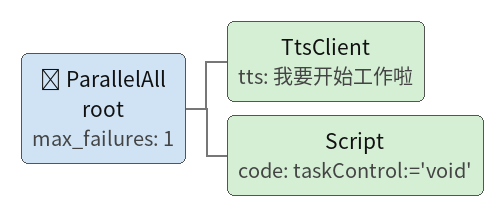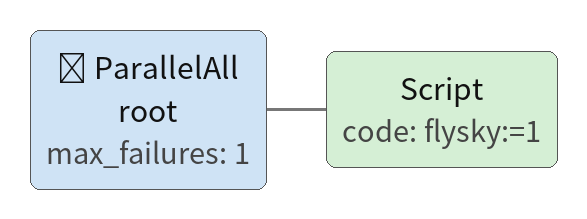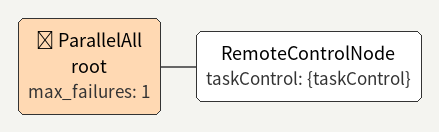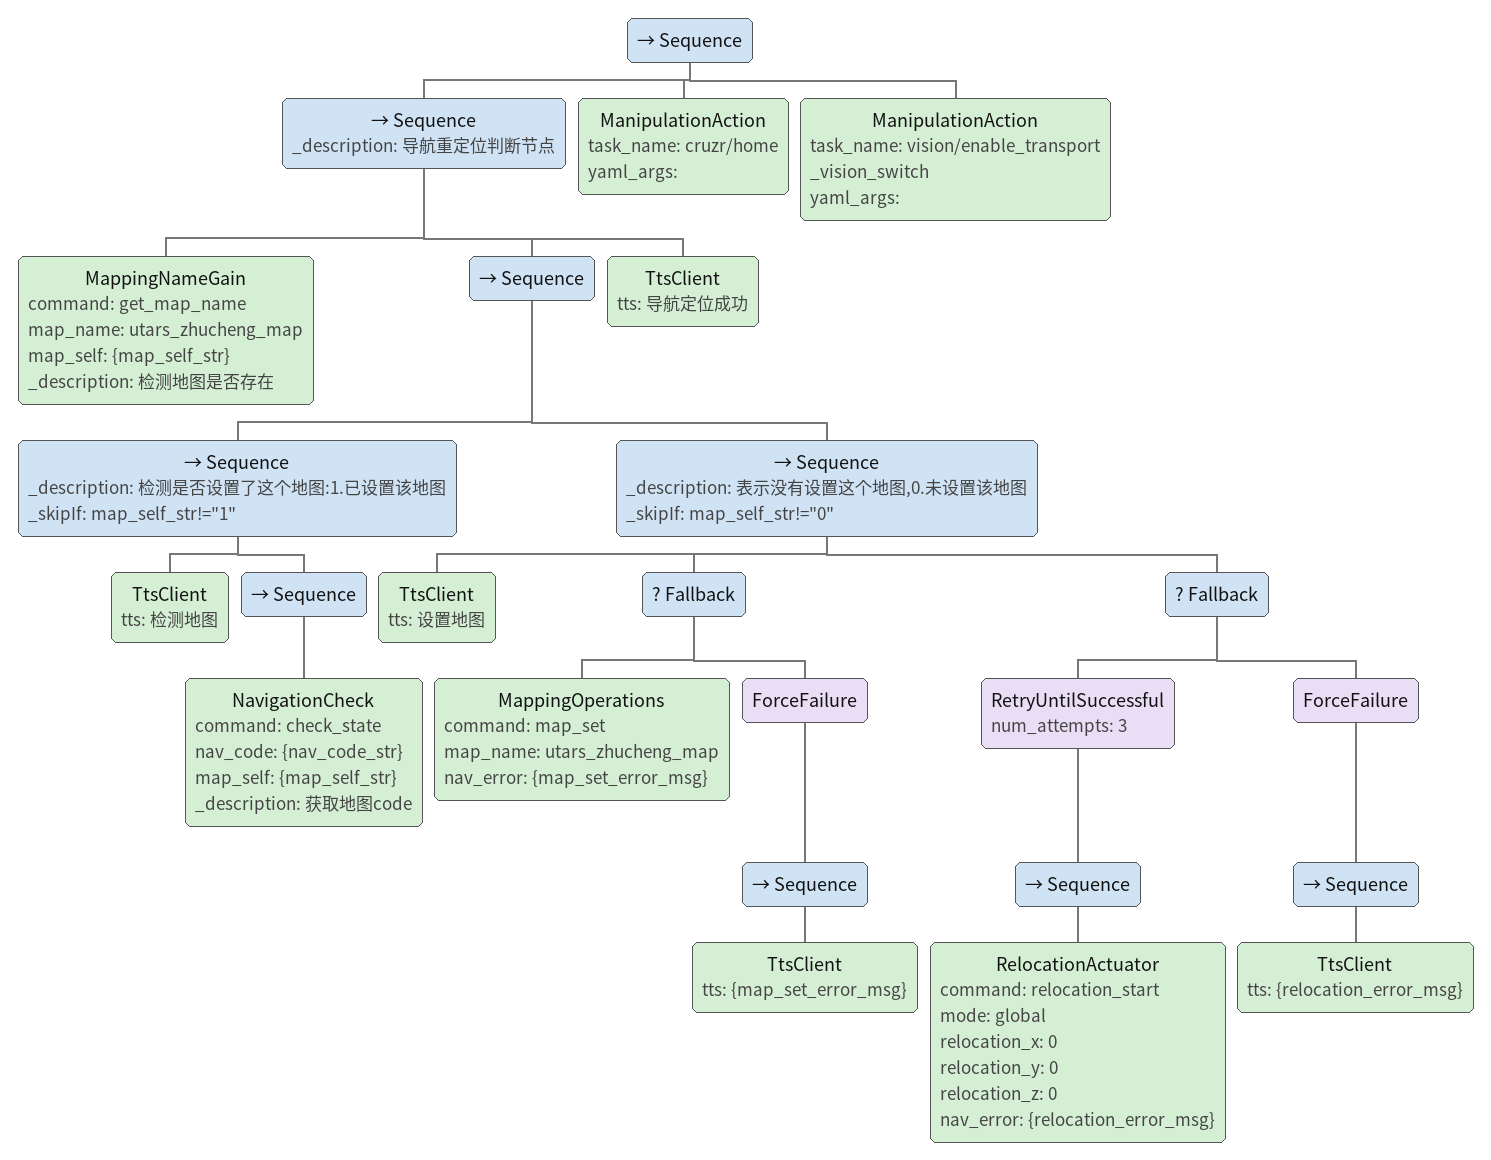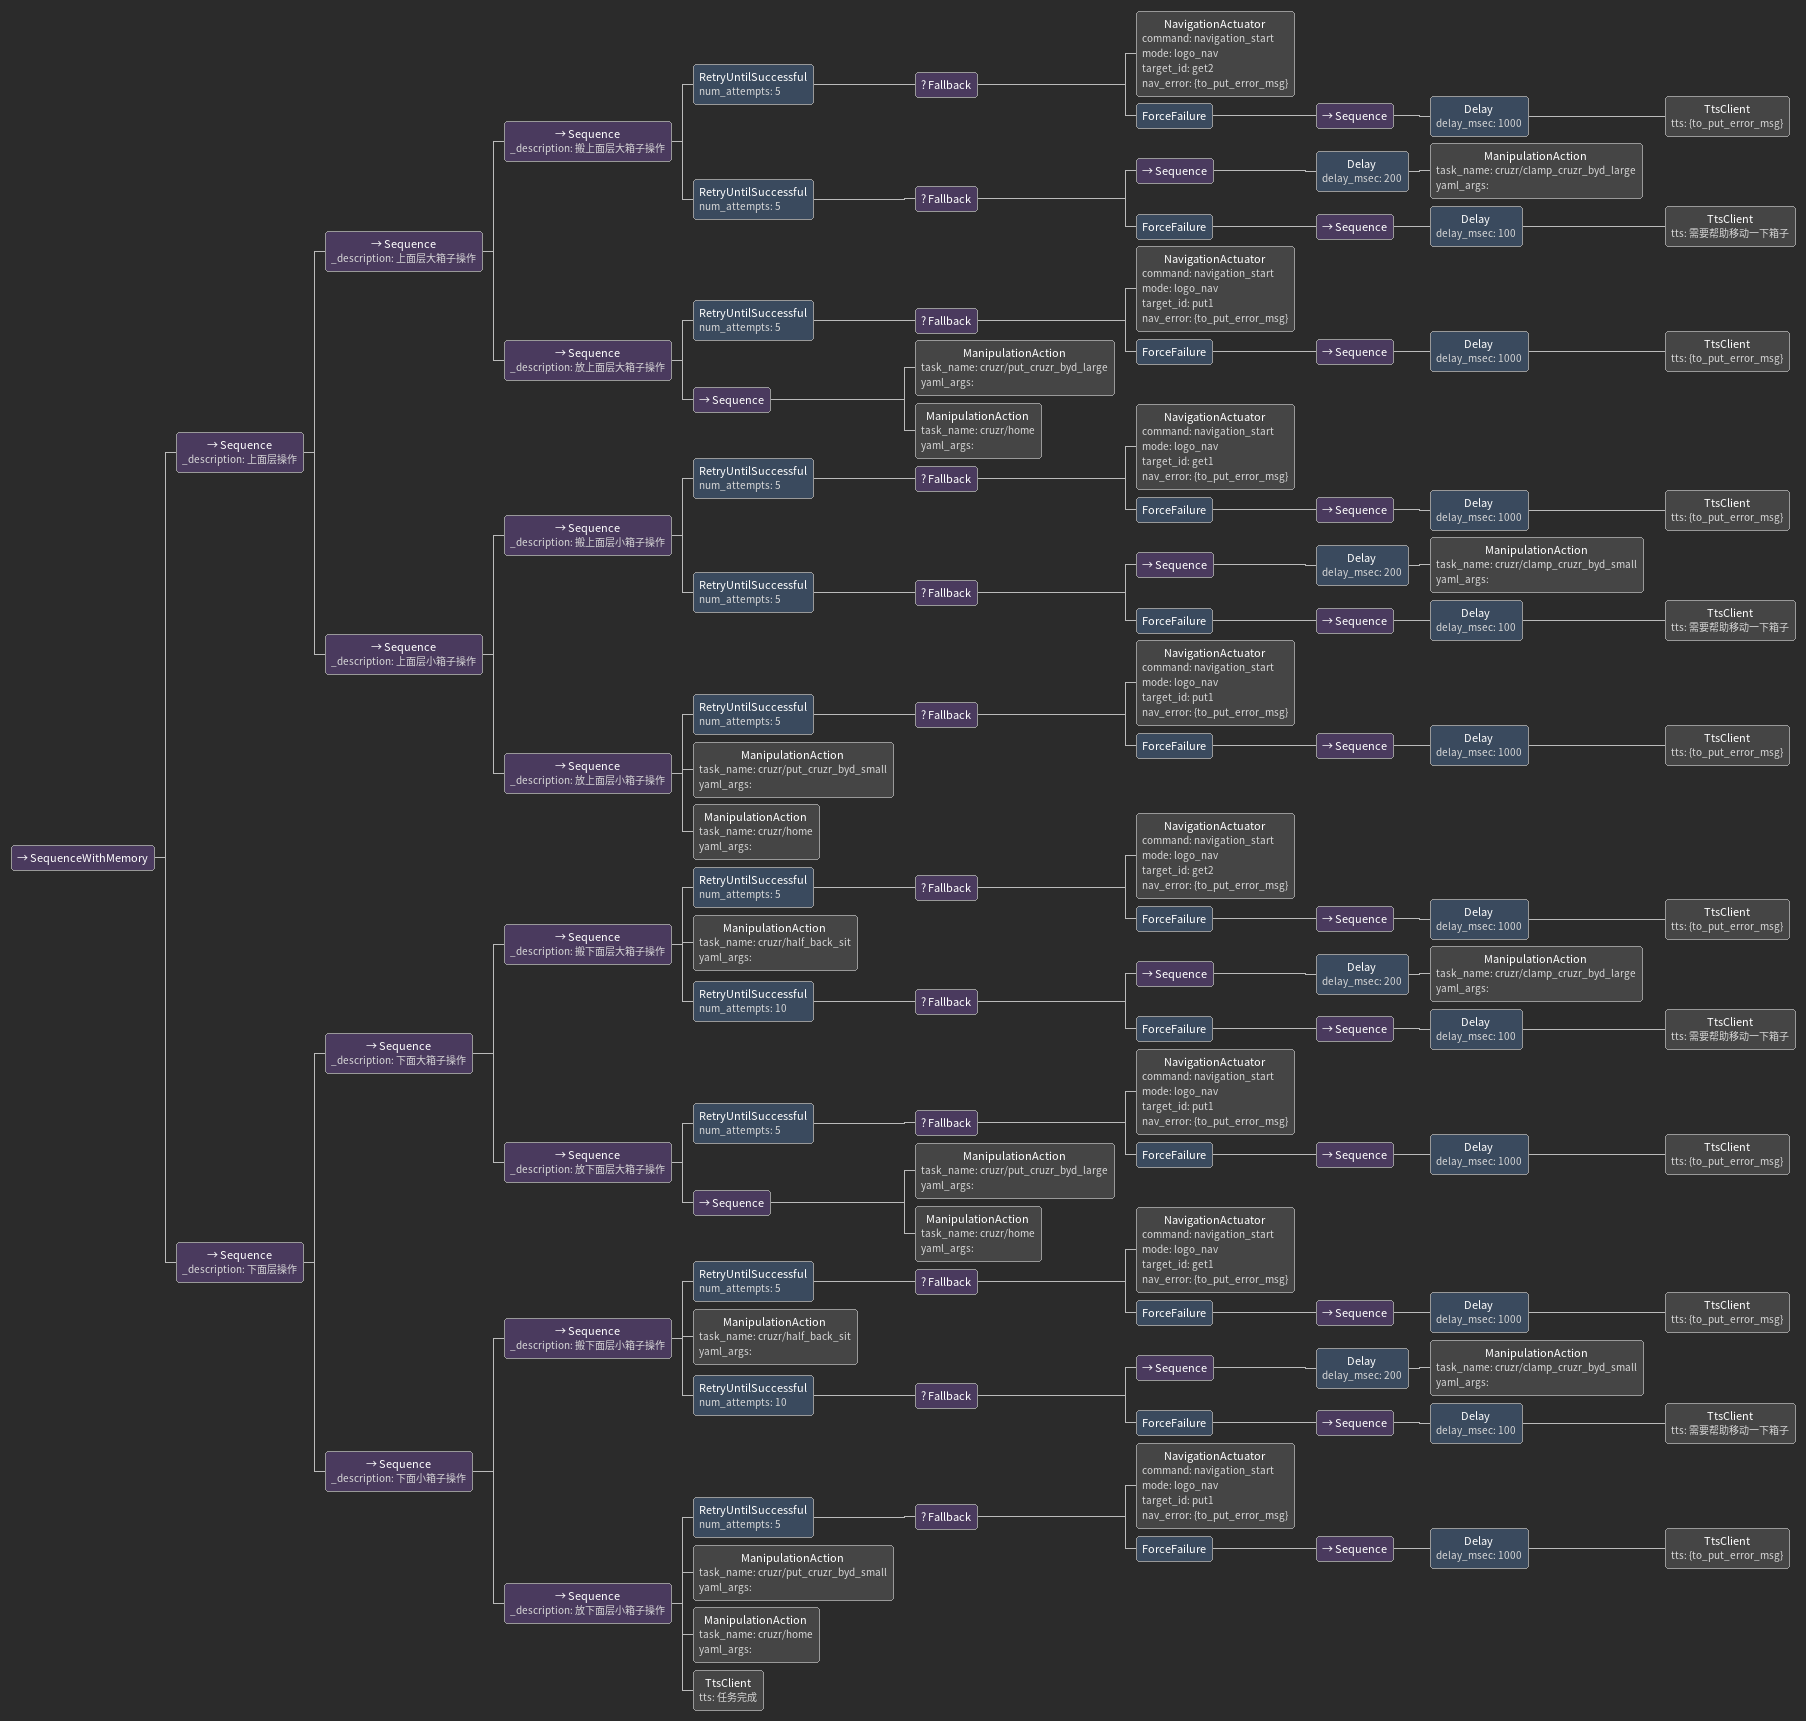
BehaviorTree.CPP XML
<ParallelAll name="root" max_failures="1">
  <TtsClient tts="我要开始工作啦"/>
  <Script code=" taskControl:='void'"/>
</ParallelAll>

<ParallelAll name="root" max_failures="1">
  <Script code=" flysky:=1"/>
</ParallelAll>

<ParallelAll name="root" max_failures="1">
  <RemoteControlNode taskControl="{taskControl}"/>
</ParallelAll>

<Sequence>
  <Sequence _description="导航重定位判断节点">
    <MappingNameGain command="get_map_name" map_name="utars_zhucheng_map" map_self="{map_self_str}" _description="检测地图是否存在"/>
    <Sequence>
      <Sequence _description="检测是否设置了这个地图:1.已设置该地图" _skipIf="map_self_str!=&quot;1&quot;">
        <TtsClient tts="检测地图"/>
        <Sequence>
          <NavigationCheck command="check_state" nav_code="{nav_code_str}" map_self="{map_self_str}" _description="获取地图code"/>
        </Sequence>
      </Sequence>
      <Sequence _description="表示没有设置这个地图,0.未设置该地图" _skipIf="map_self_str!=&quot;0&quot;">
        <TtsClient tts="设置地图"/>
        <Fallback>
          <MappingOperations command="map_set" map_name="utars_zhucheng_map" nav_error="{map_set_error_msg}"/>
          <ForceFailure>
            <Sequence>
              <TtsClient tts="{map_set_error_msg}"/>
            </Sequence>
          </ForceFailure>
        </Fallback>
        <Fallback>
          <RetryUntilSuccessful num_attempts="3">
            <Sequence>
              <RelocationActuator command="relocation_start" mode="global" relocation_x="0" relocation_y="0" relocation_z="0" nav_error="{relocation_error_msg}"/>
            </Sequence>
          </RetryUntilSuccessful>
          <ForceFailure>
            <Sequence>
              <TtsClient tts="{relocation_error_msg}"/>
            </Sequence>
          </ForceFailure>
        </Fallback>
      </Sequence>
    </Sequence>
    <TtsClient tts="导航定位成功"/>
  </Sequence>
  <ManipulationAction task_name="cruzr/home" yaml_args=""/>
  <ManipulationAction task_name="vision/enable_transport_vision_switch" yaml_args=""/>
</Sequence>

<SequenceWithMemory>
  <Sequence _description="上面层操作">
    <Sequence _description="上面层大箱子操作">
      <Sequence _description="搬上面层大箱子操作">
        <RetryUntilSuccessful num_attempts="5">
          <Fallback>
            <NavigationActuator command="navigation_start" mode="logo_nav" target_id="get2" nav_error="{to_put_error_msg}"/>
            <ForceFailure>
              <Sequence>
                <Delay delay_msec="1000">
                  <TtsClient tts="{to_put_error_msg}"/>
                </Delay>
              </Sequence>
            </ForceFailure>
          </Fallback>
        </RetryUntilSuccessful>
        <RetryUntilSuccessful num_attempts="5">
          <Fallback>
            <Sequence>
              <Delay delay_msec="200">
                <ManipulationAction task_name="cruzr/clamp_cruzr_byd_large" yaml_args=""/>
              </Delay>
            </Sequence>
            <ForceFailure>
              <Sequence>
                <Delay delay_msec="100">
                  <TtsClient tts="需要帮助移动一下箱子"/>
                </Delay>
              </Sequence>
            </ForceFailure>
          </Fallback>
        </RetryUntilSuccessful>
      </Sequence>
      <Sequence _description="放上面层大箱子操作">
        <RetryUntilSuccessful num_attempts="5">
          <Fallback>
            <NavigationActuator command="navigation_start" mode="logo_nav" target_id="put1" nav_error="{to_put_error_msg}"/>
            <ForceFailure>
              <Sequence>
                <Delay delay_msec="1000">
                  <TtsClient tts="{to_put_error_msg}"/>
                </Delay>
              </Sequence>
            </ForceFailure>
          </Fallback>
        </RetryUntilSuccessful>
        <Sequence>
          <ManipulationAction task_name="cruzr/put_cruzr_byd_large" yaml_args=""/>
          <ManipulationAction task_name="cruzr/home" yaml_args=""/>
        </Sequence>
      </Sequence>
    </Sequence>
    <Sequence _description="上面层小箱子操作">
      <Sequence _description="搬上面层小箱子操作">
        <RetryUntilSuccessful num_attempts="5">
          <Fallback>
            <NavigationActuator command="navigation_start" mode="logo_nav" target_id="get1" nav_error="{to_put_error_msg}"/>
            <ForceFailure>
              <Sequence>
                <Delay delay_msec="1000">
                  <TtsClient tts="{to_put_error_msg}"/>
                </Delay>
              </Sequence>
            </ForceFailure>
          </Fallback>
        </RetryUntilSuccessful>
        <RetryUntilSuccessful num_attempts="5">
          <Fallback>
            <Sequence>
              <Delay delay_msec="200">
                <ManipulationAction task_name="cruzr/clamp_cruzr_byd_small" yaml_args=""/>
              </Delay>
            </Sequence>
            <ForceFailure>
              <Sequence>
                <Delay delay_msec="100">
                  <TtsClient tts="需要帮助移动一下箱子"/>
                </Delay>
              </Sequence>
            </ForceFailure>
          </Fallback>
        </RetryUntilSuccessful>
      </Sequence>
      <Sequence _description="放上面层小箱子操作">
        <RetryUntilSuccessful num_attempts="5">
          <Fallback>
            <NavigationActuator command="navigation_start" mode="logo_nav" target_id="put1" nav_error="{to_put_error_msg}"/>
            <ForceFailure>
              <Sequence>
                <Delay delay_msec="1000">
                  <TtsClient tts="{to_put_error_msg}"/>
                </Delay>
              </Sequence>
            </ForceFailure>
          </Fallback>
        </RetryUntilSuccessful>
        <ManipulationAction task_name="cruzr/put_cruzr_byd_small" yaml_args=""/>
        <ManipulationAction task_name="cruzr/home" yaml_args=""/>
      </Sequence>
    </Sequence>
  </Sequence>
  <Sequence _description="下面层操作">
    <Sequence _description="下面大箱子操作">
      <Sequence _description="搬下面层大箱子操作">
        <RetryUntilSuccessful num_attempts="5">
          <Fallback>
            <NavigationActuator command="navigation_start" mode="logo_nav" target_id="get2" nav_error="{to_put_error_msg}"/>
            <ForceFailure>
              <Sequence>
                <Delay delay_msec="1000">
                  <TtsClient tts="{to_put_error_msg}"/>
                </Delay>
              </Sequence>
            </ForceFailure>
          </Fallback>
        </RetryUntilSuccessful>
        <ManipulationAction task_name="cruzr/half_back_sit" yaml_args=""/>
        <RetryUntilSuccessful num_attempts="10">
          <Fallback>
            <Sequence>
              <Delay delay_msec="200">
                <ManipulationAction task_name="cruzr/clamp_cruzr_byd_large" yaml_args=""/>
              </Delay>
            </Sequence>
            <ForceFailure>
              <Sequence>
                <Delay delay_msec="100">
                  <TtsClient tts="需要帮助移动一下箱子"/>
                </Delay>
              </Sequence>
            </ForceFailure>
          </Fallback>
        </RetryUntilSuccessful>
      </Sequence>
      <Sequence _description="放下面层大箱子操作">
        <RetryUntilSuccessful num_attempts="5">
          <Fallback>
            <NavigationActuator command="navigation_start" mode="logo_nav" target_id="put1" nav_error="{to_put_error_msg}"/>
            <ForceFailure>
              <Sequence>
                <Delay delay_msec="1000">
                  <TtsClient tts="{to_put_error_msg}"/>
                </Delay>
              </Sequence>
            </ForceFailure>
          </Fallback>
        </RetryUntilSuccessful>
        <Sequence>
          <ManipulationAction task_name="cruzr/put_cruzr_byd_large" yaml_args=""/>
          <ManipulationAction task_name="cruzr/home" yaml_args=""/>
        </Sequence>
      </Sequence>
    </Sequence>
    <Sequence _description="下面小箱子操作">
      <Sequence _description="搬下面层小箱子操作">
        <RetryUntilSuccessful num_attempts="5">
          <Fallback>
            <NavigationActuator command="navigation_start" mode="logo_nav" target_id="get1" nav_error="{to_put_error_msg}"/>
            <ForceFailure>
              <Sequence>
                <Delay delay_msec="1000">
                  <TtsClient tts="{to_put_error_msg}"/>
                </Delay>
              </Sequence>
            </ForceFailure>
          </Fallback>
        </RetryUntilSuccessful>
        <ManipulationAction task_name="cruzr/half_back_sit" yaml_args=""/>
        <RetryUntilSuccessful num_attempts="10">
          <Fallback>
            <Sequence>
              <Delay delay_msec="200">
                <ManipulationAction task_name="cruzr/clamp_cruzr_byd_small" yaml_args=""/>
              </Delay>
            </Sequence>
            <ForceFailure>
              <Sequence>
                <Delay delay_msec="100">
                  <TtsClient tts="需要帮助移动一下箱子"/>
                </Delay>
              </Sequence>
            </ForceFailure>
          </Fallback>
        </RetryUntilSuccessful>
      </Sequence>
      <Sequence _description="放下面层小箱子操作">
        <RetryUntilSuccessful num_attempts="5">
          <Fallback>
            <NavigationActuator command="navigation_start" mode="logo_nav" target_id="put1" nav_error="{to_put_error_msg}"/>
            <ForceFailure>
              <Sequence>
                <Delay delay_msec="1000">
                  <TtsClient tts="{to_put_error_msg}"/>
                </Delay>
              </Sequence>
            </ForceFailure>
          </Fallback>
        </RetryUntilSuccessful>
        <ManipulationAction task_name="cruzr/put_cruzr_byd_small" yaml_args=""/>
        <ManipulationAction task_name="cruzr/home" yaml_args=""/>
        <TtsClient tts="任务完成"/>
      </Sequence>
    </Sequence>
  </Sequence>
</SequenceWithMemory>
